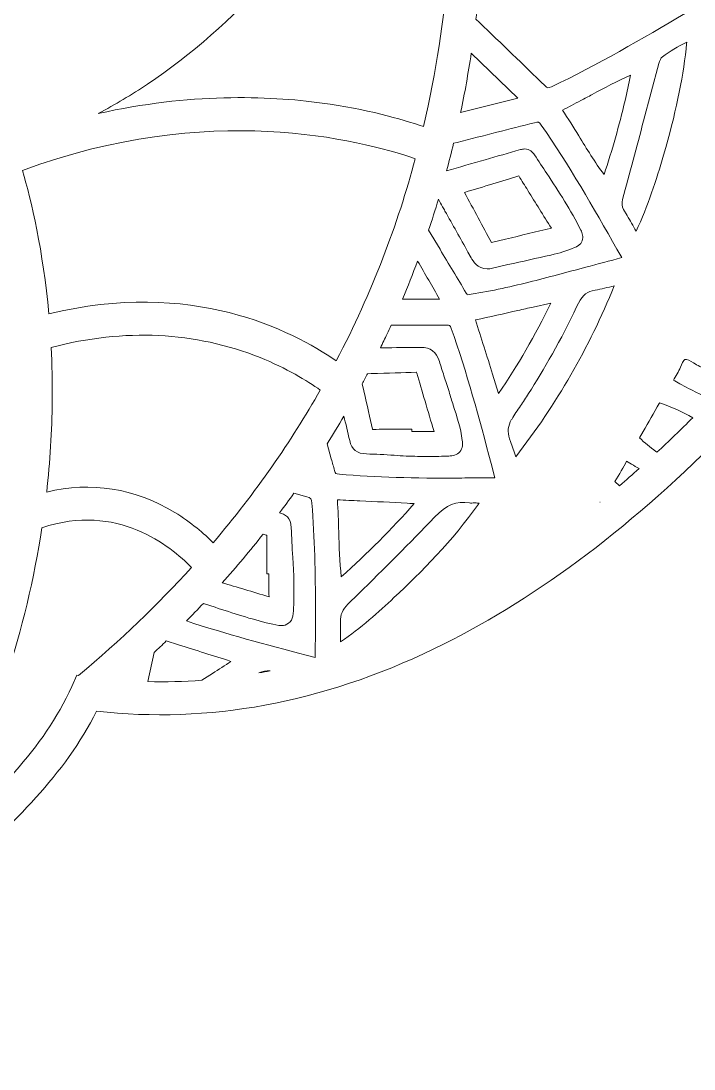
# Model space of a CAD drawing. Extents: x 126 to 8914, y -5970 to -48.
# Drawn here: x 1600 to 1923, y -5970 to -5467 of the extents above; entities that cross this region are included whole.
import ezdxf

# ---------------------------------------------------------------- set-up
doc = ezdxf.new("R2010")
doc.units = 0
doc.header["$MEASUREMENT"] = 0
doc.layers.add('Layer 1', color=7, linetype='Continuous')

# ---------------------------------------------------------------- blocks, each defined once
blk = doc.blocks.new('block 5')
at = {"layer": 'Layer 1', "lineweight": 0}
for points, knots in [([(2818.21, -4035.29), (2764.98, -4085.04), (2703.32, -4112.86), (2639.92, -4115.7), (2556.38, -4119.43), (2474.39, -4091.01), (2412.29, -4065.84), (2390.15, -4056.87), (2367.8, -4047.16), (2346.17, -4037.79), (2337.96, -4034.23), (2329.71, -4030.65), (2321.4, -4027.09), (2370.2, -4027.99), (2425.96, -4026.76), (2512.78, -3944.21), (2568.47, -3891.26), (2641.86, -3817.66), (2625.5, -3731.42), (2622.21, -3714.04), (2610.78, -3672.65), (2559.78, -3632.09), (2565.05, -3641.92), (2601.55, -3712.43), (2569.23, -3767.25), (2553.89, -3793.27), (2526.47, -3811.29), (2469.72, -3823.54), (2455.32, -3826.64), (2439.55, -3829), (2422.5, -3830.6), (2491.63, -3754.35), (2533.44, -3654.19), (2546.8, -3532.56), (2561.6, -3397.97), (2537.78, -3271.79), (2515.19, -3189.65), (2510.53, -3172.76), (2505.39, -3155.8), (2499.9, -3139.21), (2495.8, -3126.87), (2490.71, -3117.41), (2484.71, -3110.84), (2484.71, -3110.84), (2488.77, -3108.46), (2488.77, -3108.46), (2487.91, -3106.99), (2467.22, -3072.31), (2420.27, -3069.9), (2389.9, -3068.35), (2355.8, -3080.81), (2318.9, -3106.96), (2293.41, -3125.04), (2266.47, -3149.76), (2238.33, -3180.89), (2186.61, -3211.53), (2146.15, -3238.95), (2111.02, -3267.11), (2058.71, -3309.06), (2001.06, -3349.19), (1934.05, -3358.54), (1877.14, -3366.49), (1825.98, -3348.74), (1771.81, -3329.95), (1743.84, -3320.25), (1714.92, -3310.21), (1685.21, -3304.09), (1598.29, -3286.15), (1534.59, -3301.57), (1500, -3348.62), (1465.41, -3301.57), (1401.71, -3286.17), (1314.79, -3304.09), (1285.08, -3310.21), (1256.16, -3320.25), (1228.19, -3329.95), (1174.02, -3348.74), (1122.86, -3366.49), (1065.95, -3358.54), (998.94, -3349.19), (941.29, -3309.06), (888.98, -3267.11), (853.85, -3238.95), (813.4, -3211.53), (761.67, -3180.89), (733.53, -3149.76), (706.59, -3125.04), (681.1, -3106.96), (644.2, -3080.81), (610.1, -3068.34), (579.73, -3069.9), (532.78, -3072.31), (512.09, -3106.99), (511.23, -3108.46), (511.23, -3108.46), (515.29, -3110.84), (515.29, -3110.84), (509.29, -3117.41), (504.2, -3126.87), (500.12, -3139.21), (494.6, -3155.81), (489.45, -3172.78), (484.81, -3189.65), (462.22, -3271.79), (438.4, -3397.97), (453.2, -3532.56), (466.56, -3654.19), (508.37, -3754.35), (577.5, -3830.6), (560.45, -3829), (544.68, -3826.64), (530.28, -3823.54), (473.53, -3811.29), (446.11, -3793.27), (430.77, -3767.25), (398.45, -3712.43), (434.95, -3641.92), (440.22, -3632.09), (389.22, -3672.65), (377.79, -3714.04), (374.5, -3731.42), (358.14, -3817.66), (431.53, -3891.26), (487.22, -3944.21), (574.04, -4026.76), (629.8, -4027.99), (678.6, -4027.09), (670.29, -4030.65), (662.04, -4034.23), (653.83, -4037.79), (632.2, -4047.16), (609.85, -4056.87), (587.71, -4065.84), (525.61, -4091.01), (443.59, -4119.44), (360.08, -4115.7), (296.68, -4112.86), (235.02, -4085.04), (181.79, -4035.29), (181.79, -4035.29), (125.56, -3982.7), (125.56, -3982.7), (125.56, -3982.7), (169.91, -4045.63), (169.91, -4045.63), (219.46, -4115.9), (304.09, -4175.64), (385.53, -4197.81), (420.7, -4207.39), (457.65, -4212.84), (496.23, -4214.15), (485.34, -4225.21), (469.98, -4241.91), (452.74, -4264.03), (422.4, -4302.95), (380.42, -4366.57), (352.73, -4448.62), (321.59, -4540.91), (314.53, -4637.18), (331.76, -4734.74), (353.22, -4856.34), (412.66, -4980.18), (508.45, -5102.83), (508.45, -5102.83), (517.04, -5113.81), (517.04, -5113.81), (517.04, -5113.81), (522.08, -5100.8), (522.08, -5100.8), (522.28, -5100.26), (543.72, -5046.12), (606.97, -4986), (618.24, -4975.3), (631.32, -4963.97), (646.37, -4952.46), (644.61, -4982.41), (643.28, -5045.33), (654.68, -5125.3), (663.93, -5190.25), (679.74, -5252.83), (701.65, -5311.3), (729.05, -5384.39), (766.12, -5451.24), (811.85, -5510), (813.74, -5512.77), (839.32, -5550.81), (859.18, -5606.87), (878.01, -5659.98), (895.42, -5740.7), (871.56, -5823.61), (871.56, -5823.61), (865.31, -5845.39), (865.31, -5845.39), (865.31, -5845.39), (883.77, -5832.24), (883.77, -5832.24), (885.33, -5831.13), (922.61, -5804.27), (953.85, -5755.29), (978.49, -5716.64), (1002.96, -5657.53), (992.58, -5583.6), (993.17, -5584.35), (993.72, -5585.04), (994.23, -5585.72), (1015.9, -5614.87), (1039.45, -5642.28), (1064.19, -5667.18), (1108.9, -5712.2), (1155.06, -5746.33), (1201.41, -5768.67), (1255.37, -5794.66), (1309.82, -5804.7), (1363.33, -5798.49), (1378.55, -5829.06), (1404.02, -5852.77), (1428.69, -5875.76), (1454.89, -5900.15), (1479.63, -5923.18), (1492.73, -5953.46), (1492.73, -5953.46), (1500, -5970.23), (1500, -5970.23), (1500, -5970.23), (1507.27, -5953.46), (1507.27, -5953.46), (1520.37, -5923.18), (1545.11, -5900.15), (1571.31, -5875.76), (1595.98, -5852.77), (1621.45, -5829.06), (1636.67, -5798.49), (1690.18, -5804.7), (1744.63, -5794.66), (1798.59, -5768.67), (1844.94, -5746.33), (1891.12, -5712.2), (1935.81, -5667.18), (1960.55, -5642.28), (1984.1, -5614.88), (2005.77, -5585.74), (2006.28, -5585.06), (2006.83, -5584.35), (2007.42, -5583.6), (1997.04, -5657.53), (2021.51, -5716.64), (2046.15, -5755.29), (2077.39, -5804.27), (2114.67, -5831.13), (2116.23, -5832.24), (2116.23, -5832.24), (2134.69, -5845.39), (2134.69, -5845.39), (2134.69, -5845.39), (2128.44, -5823.61), (2128.44, -5823.61), (2104.58, -5740.7), (2121.99, -5659.98), (2140.82, -5606.87), (2160.7, -5550.77), (2186.28, -5512.73), (2188.15, -5510), (2233.88, -5451.24), (2270.95, -5384.39), (2298.34, -5311.3), (2320.26, -5252.83), (2336.07, -5190.25), (2345.32, -5125.3), (2356.72, -5045.33), (2355.39, -4982.41), (2353.63, -4952.46), (2368.68, -4963.97), (2381.76, -4975.3), (2393.03, -4986), (2456.28, -5046.12), (2477.72, -5100.26), (2477.92, -5100.8), (2477.92, -5100.8), (2482.94, -5113.84), (2482.94, -5113.84), (2482.94, -5113.84), (2491.55, -5102.83), (2491.55, -5102.83), (2587.34, -4980.18), (2646.78, -4856.34), (2668.24, -4734.74), (2685.47, -4637.18), (2678.41, -4540.91), (2647.27, -4448.62), (2619.58, -4366.57), (2577.6, -4302.95), (2547.26, -4264.03), (2530.02, -4241.91), (2514.66, -4225.21), (2503.77, -4214.15), (2542.35, -4212.84), (2579.3, -4207.39), (2614.47, -4197.81), (2695.91, -4175.64), (2780.54, -4115.9), (2830.09, -4045.63), (2830.09, -4045.63), (2874.44, -3982.7), (2874.44, -3982.7), (2874.44, -3982.7), (2818.21, -4035.29), (2818.21, -4035.29)], [0, 0, 0, 0, 1, 1, 1, 2, 2, 2, 3, 3, 3, 4, 4, 4, 5, 5, 5, 6, 6, 6, 7, 7, 7, 8, 8, 8, 9, 9, 9, 10, 10, 10, 11, 11, 11, 12, 12, 12, 13, 13, 13, 14, 14, 14, 15, 15, 15, 16, 16, 16, 17, 17, 17, 18, 18, 18, 19, 19, 19, 20, 20, 20, 21, 21, 21, 22, 22, 22, 23, 23, 23, 24, 24, 24, 25, 25, 25, 26, 26, 26, 27, 27, 27, 28, 28, 28, 29, 29, 29, 30, 30, 30, 31, 31, 31, 32, 32, 32, 33, 33, 33, 34, 34, 34, 35, 35, 35, 36, 36, 36, 37, 37, 37, 38, 38, 38, 39, 39, 39, 40, 40, 40, 41, 41, 41, 42, 42, 42, 43, 43, 43, 44, 44, 44, 45, 45, 45, 46, 46, 46, 47, 47, 47, 48, 48, 48, 49, 49, 49, 50, 50, 50, 51, 51, 51, 52, 52, 52, 53, 53, 53, 54, 54, 54, 55, 55, 55, 56, 56, 56, 57, 57, 57, 58, 58, 58, 59, 59, 59, 60, 60, 60, 61, 61, 61, 62, 62, 62, 63, 63, 63, 64, 64, 64, 65, 65, 65, 66, 66, 66, 67, 67, 67, 68, 68, 68, 69, 69, 69, 70, 70, 70, 71, 71, 71, 72, 72, 72, 73, 73, 73, 74, 74, 74, 75, 75, 75, 76, 76, 76, 77, 77, 77, 78, 78, 78, 79, 79, 79, 80, 80, 80, 81, 81, 81, 82, 82, 82, 83, 83, 83, 84, 84, 84, 85, 85, 85, 86, 86, 86, 87, 87, 87, 88, 88, 88, 89, 89, 89, 90, 90, 90, 91, 91, 91, 92, 92, 92, 93, 93, 93, 94, 94, 94, 95, 95, 95, 96, 96, 96, 97, 97, 97, 98, 98, 98, 99, 99, 99, 100, 100, 100, 101, 101, 101, 102, 102, 102, 102]), ([(1919.37, -5463.66), (1898.62, -5475.9), (1877.16, -5488.55), (1855.01, -5498.95), (1853.33, -5499.74), (1853.13, -5499.71), (1851.85, -5498.44), (1841.43, -5488.29), (1831.06, -5478.32), (1820.47, -5468.14), (1820.47, -5468.14), (1818.79, -5466.53), (1818.79, -5466.53), (1819.68, -5459.1), (1820.42, -5451.65), (1821.01, -5444.13), (1821.26, -5440.96), (1821.47, -5437.81), (1821.66, -5434.69), (1821.66, -5434.69), (1823.4, -5433.73), (1823.4, -5433.73), (1837.66, -5425.83), (1850.53, -5418.69), (1863.48, -5411.38), (1864.92, -5410.57), (1865.13, -5410.52), (1866.61, -5411.77), (1884.09, -5426.57), (1900.49, -5443.15), (1916.37, -5459.17), (1916.37, -5459.17), (1920.28, -5463.12), (1920.28, -5463.12), (1920.28, -5463.12), (1919.37, -5463.66), (1919.37, -5463.66)], [0, 0, 0, 0, 1, 1, 1, 2, 2, 2, 3, 3, 3, 4, 4, 4, 5, 5, 5, 6, 6, 6, 7, 7, 7, 8, 8, 8, 9, 9, 9, 10, 10, 10, 11, 11, 11, 12, 12, 12, 12]), ([(1719.08, -5446.63), (1719.08, -5446.63), (1719.32, -5447.26), (1719.32, -5447.26), (1757.17, -5432.75), (1790.41, -5439.19), (1805.18, -5443.54), (1803.38, -5466.26), (1799.83, -5491.43), (1793.56, -5518.08), (1782.72, -5514.37), (1766.13, -5509.7), (1744.93, -5506.8), (1718.61, -5503.21), (1681.15, -5502), (1637.42, -5511.83), (1645.54, -5507.49), (1653.44, -5502.81), (1661.08, -5497.71), (1682.34, -5483.54), (1701.72, -5466.43), (1719.08, -5446.63)], [0, 0, 0, 0, 1, 1, 1, 2, 2, 2, 3, 3, 3, 4, 4, 4, 5, 5, 5, 6, 6, 6, 7, 7, 7, 7]), ([(1889.14, -5553.04), (1892.53, -5540.45), (1895.9, -5527.85), (1899.27, -5515.27), (1899.27, -5515.27), (1906.6, -5487.87), (1906.6, -5487.87), (1907.03, -5486.3), (1907.46, -5485.21), (1908.26, -5484.61), (1911.86, -5481.98), (1915.65, -5479.78), (1919.98, -5477.5), (1919.91, -5478.61), (1919.79, -5479.68), (1919.68, -5480.81), (1917.97, -5495.99), (1914.52, -5512.17), (1908.85, -5531.73), (1905.4, -5543.62), (1901.41, -5556.23), (1895.63, -5568.25), (1894.22, -5565.72), (1892.77, -5563.2), (1891.36, -5560.75), (1891.36, -5560.75), (1889.65, -5557.8), (1889.65, -5557.8), (1888.81, -5556.31), (1888.65, -5554.86), (1889.14, -5553.04)], [0, 0, 0, 0, 1, 1, 1, 2, 2, 2, 3, 3, 3, 4, 4, 4, 5, 5, 5, 6, 6, 6, 7, 7, 7, 8, 8, 8, 9, 9, 9, 10, 10, 10, 10]), ([(1816.53, -5482.88), (1816.53, -5482.88), (1838.85, -5504.46), (1838.85, -5504.46), (1838.85, -5504.46), (1811.42, -5511.31), (1811.42, -5511.31), (1813.38, -5501.94), (1815.07, -5492.44), (1816.53, -5482.88)], [0, 0, 0, 0, 1, 1, 1, 2, 2, 2, 3, 3, 3, 3]), ([(1880.28, -5541.07), (1875.84, -5535.15), (1871.92, -5528.74), (1868.09, -5522.53), (1865.59, -5518.45), (1862.99, -5514.25), (1860.27, -5510.17), (1863.26, -5508.67), (1866.2, -5507.13), (1869.05, -5505.63), (1870.9, -5504.65), (1872.74, -5503.66), (1874.59, -5502.67), (1880.45, -5499.52), (1886.48, -5496.29), (1893.03, -5493.47), (1892.2, -5497.57), (1891.31, -5501.61), (1890.36, -5505.63), (1887.53, -5517.67), (1884.19, -5529.4), (1880.28, -5541.07)], [0, 0, 0, 0, 1, 1, 1, 2, 2, 2, 3, 3, 3, 4, 4, 4, 5, 5, 5, 6, 6, 6, 7, 7, 7, 7]), ([(1751.72, -5630.46), (1730.27, -5615.63), (1682.04, -5591.14), (1613.7, -5607.98), (1610.97, -5577.56), (1605.41, -5553.91), (1601.07, -5539.08), (1690.45, -5506.05), (1762.69, -5524.21), (1789.65, -5533.55), (1781.28, -5564.61), (1769.1, -5597.38), (1751.72, -5630.46)], [0, 0, 0, 0, 1, 1, 1, 2, 2, 2, 3, 3, 3, 4, 4, 4, 4]), ([(1796.01, -5567.82), (1797.68, -5562.9), (1799.24, -5557.94), (1800.75, -5552.96), (1801.4, -5554.18), (1802.06, -5555.35), (1802.73, -5556.5), (1803.12, -5557.2), (1803.5, -5557.88), (1803.9, -5558.58), (1807.57, -5565.16), (1811.26, -5571.73), (1814.95, -5578.3), (1814.95, -5578.3), (1816.48, -5581.04), (1816.48, -5581.04), (1817.32, -5582.53), (1819.46, -5586.36), (1824.22, -5586.36), (1824.49, -5586.36), (1824.79, -5586.34), (1825.08, -5586.31), (1825.08, -5586.31), (1825.49, -5586.25), (1825.49, -5586.25), (1825.49, -5586.25), (1834.15, -5584.3), (1834.15, -5584.3), (1841.02, -5582.77), (1847.9, -5581.23), (1854.77, -5579.71), (1858.72, -5578.82), (1862.42, -5577.67), (1866.06, -5576.16), (1867.31, -5575.66), (1869.05, -5574.76), (1869.76, -5572.86), (1870.48, -5570.96), (1869.8, -5569.15), (1869.13, -5567.79), (1864.4, -5558.2), (1858.49, -5549.25), (1852.78, -5540.6), (1850.8, -5537.62), (1848.84, -5534.63), (1846.91, -5531.62), (1846.04, -5530.26), (1844.56, -5528.83), (1842.16, -5528.83), (1841.52, -5528.83), (1840.84, -5528.93), (1840.08, -5529.15), (1834.43, -5530.78), (1828.78, -5532.39), (1823.15, -5534.01), (1816.97, -5535.78), (1810.82, -5537.54), (1804.66, -5539.31), (1805.84, -5534.93), (1806.98, -5530.5), (1808.06, -5526.06), (1808.06, -5526.06), (1809.68, -5525.65), (1809.68, -5525.65), (1822.89, -5522.33), (1835.05, -5519.24), (1846.83, -5516.22), (1848.77, -5515.71), (1849.06, -5515.81), (1850.15, -5517.37), (1863.45, -5536.45), (1875.15, -5557.03), (1886.43, -5576.94), (1886.43, -5576.94), (1888.73, -5580.96), (1888.73, -5580.96), (1882.98, -5582.46), (1877.24, -5584.02), (1871.49, -5585.55), (1862.55, -5587.94), (1853.32, -5590.43), (1844.2, -5592.72), (1834.48, -5595.18), (1824.52, -5597.25), (1814.61, -5598.85), (1814.6, -5598.83), (1814.6, -5598.83), (1814.6, -5598.82), (1814.44, -5598.52), (1814.28, -5598.23), (1814.12, -5597.96), (1809.91, -5590.96), (1805.7, -5583.97), (1801.51, -5576.96), (1801.51, -5576.96), (1796.01, -5567.82), (1796.01, -5567.82)], [0, 0, 0, 0, 1, 1, 1, 2, 2, 2, 3, 3, 3, 4, 4, 4, 5, 5, 5, 6, 6, 6, 7, 7, 7, 8, 8, 8, 9, 9, 9, 10, 10, 10, 11, 11, 11, 12, 12, 12, 13, 13, 13, 14, 14, 14, 15, 15, 15, 16, 16, 16, 17, 17, 17, 18, 18, 18, 19, 19, 19, 20, 20, 20, 21, 21, 21, 22, 22, 22, 23, 23, 23, 24, 24, 24, 25, 25, 25, 26, 26, 26, 27, 27, 27, 28, 28, 28, 29, 29, 29, 30, 30, 30, 31, 31, 31, 32, 32, 32, 32]), ([(1813.21, -5549.65), (1822.78, -5546.82), (1831.36, -5544.24), (1839.36, -5541.77), (1840.76, -5544.05), (1842.21, -5546.39), (1843.66, -5548.73), (1847.35, -5554.67), (1851.17, -5560.78), (1855, -5566.82), (1847.68, -5568.55), (1840.37, -5570.29), (1832.99, -5572.05), (1832.99, -5572.05), (1826.19, -5573.68), (1826.19, -5573.68), (1822.07, -5566), (1817.67, -5557.82), (1813.21, -5549.65)], [0, 0, 0, 0, 1, 1, 1, 2, 2, 2, 3, 3, 3, 4, 4, 4, 5, 5, 5, 6, 6, 6, 6]), ([(1790.76, -5582.59), (1794.32, -5588.73), (1797.85, -5594.8), (1801.33, -5600.83), (1801.33, -5600.83), (1783.51, -5600.83), (1783.51, -5600.83), (1786.04, -5594.8), (1788.46, -5588.72), (1790.76, -5582.59)], [0, 0, 0, 0, 1, 1, 1, 2, 2, 2, 3, 3, 3, 3]), ([(1885.17, -5594.56), (1873.06, -5624.32), (1857.51, -5651.24), (1837.85, -5676.52), (1837.08, -5673.98), (1836.3, -5671.54), (1835.32, -5669.15), (1833.93, -5665.7), (1833.89, -5662.67), (1835.26, -5659.78), (1835.45, -5659.35), (1835.67, -5658.94), (1835.92, -5658.53), (1837.23, -5656.37), (1838.71, -5654.2), (1840.13, -5652.1), (1841.43, -5650.18), (1842.78, -5648.19), (1844.04, -5646.16), (1850.97, -5635.03), (1859.87, -5620.25), (1867.11, -5604.55), (1869.31, -5599.73), (1871.47, -5597.52), (1874.58, -5596.85), (1874.58, -5596.85), (1876.03, -5596.55), (1876.03, -5596.55), (1878.98, -5595.94), (1881.97, -5595.3), (1885.17, -5594.56)], [0, 0, 0, 0, 1, 1, 1, 2, 2, 2, 3, 3, 3, 4, 4, 4, 5, 5, 5, 6, 6, 6, 7, 7, 7, 8, 8, 8, 9, 9, 9, 10, 10, 10, 10]), ([(1818.49, -5610.77), (1825.33, -5609.37), (1832.25, -5607.81), (1838.94, -5606.3), (1841.4, -5605.75), (1843.85, -5605.2), (1846.31, -5604.66), (1846.31, -5604.66), (1854.71, -5602.77), (1854.71, -5602.77), (1847.19, -5618.27), (1838.77, -5632.83), (1829.65, -5646.08), (1829.65, -5646.08), (1826.77, -5636.9), (1826.77, -5636.9), (1824.03, -5628.18), (1821.29, -5619.47), (1818.48, -5610.77), (1818.48, -5610.77), (1818.49, -5610.77), (1818.49, -5610.77)], [0, 0, 0, 0, 1, 1, 1, 2, 2, 2, 3, 3, 3, 4, 4, 4, 5, 5, 5, 6, 6, 6, 7, 7, 7, 7]), ([(1692.62, -5717.74), (1688.31, -5713.44), (1682.09, -5708.01), (1674.14, -5703.18), (1654.99, -5691.55), (1633.9, -5688.24), (1612.69, -5693.41), (1614.32, -5678.82), (1615.24, -5664.19), (1615.37, -5649.57), (1615.45, -5640.67), (1615.24, -5632.17), (1614.83, -5624.05), (1650.14, -5614.82), (1683.86, -5616.42), (1715.11, -5628.91), (1727.82, -5633.99), (1737.59, -5639.96), (1744.05, -5644.52), (1730.07, -5669.04), (1713.11, -5693.64), (1692.62, -5717.74)], [0, 0, 0, 0, 1, 1, 1, 2, 2, 2, 3, 3, 3, 4, 4, 4, 5, 5, 5, 6, 6, 6, 7, 7, 7, 7]), ([(1750.92, -5683.09), (1750.39, -5681.23), (1749.86, -5679.37), (1749.33, -5677.51), (1749.33, -5677.51), (1747.31, -5670.27), (1747.31, -5670.27), (1750.06, -5665.89), (1752.74, -5661.47), (1755.35, -5657.02), (1756.25, -5660.65), (1757.22, -5664.65), (1758.15, -5668.7), (1759.15, -5673.04), (1761.63, -5675.02), (1766.19, -5675.12), (1770.61, -5675.21), (1775.12, -5675.51), (1779.49, -5675.78), (1781.39, -5675.91), (1783.29, -5676.02), (1785.19, -5676.13), (1788.97, -5676.27), (1792.56, -5676.35), (1796.05, -5676.35), (1799.39, -5676.35), (1802.63, -5676.29), (1805.8, -5676.14), (1807.51, -5676.08), (1809.64, -5675.78), (1811.07, -5674.07), (1812.52, -5672.36), (1812.43, -5670.14), (1812.22, -5668.64), (1811.45, -5662.74), (1809.64, -5657.18), (1807.89, -5651.8), (1807.19, -5649.66), (1806.46, -5647.43), (1805.83, -5645.24), (1805.07, -5642.66), (1804.23, -5640.12), (1803.41, -5637.63), (1802.66, -5635.37), (1801.89, -5633.02), (1801.21, -5630.73), (1799.88, -5626.23), (1796.9, -5623.99), (1792.34, -5623.99), (1792.34, -5623.99), (1792.2, -5623.99), (1792.2, -5623.99), (1786.04, -5624.1), (1779.88, -5624.14), (1773.73, -5624.21), (1773.73, -5624.21), (1772.9, -5624.21), (1772.9, -5624.21), (1773.98, -5622.01), (1775.07, -5619.81), (1776.12, -5617.57), (1776.77, -5616.18), (1777.38, -5614.77), (1778.02, -5613.38), (1778.02, -5613.38), (1779.44, -5613.38), (1779.44, -5613.38), (1788.46, -5613.4), (1796.62, -5613.4), (1804.89, -5613.3), (1806.15, -5613.28), (1806.29, -5613.28), (1806.86, -5614.87), (1814.5, -5636.05), (1820.36, -5658.24), (1826.01, -5679.67), (1826.01, -5679.67), (1827.82, -5686.53), (1827.82, -5686.53), (1823.94, -5686.51), (1820.04, -5686.58), (1816.15, -5686.62), (1814.33, -5686.64), (1812.51, -5686.67), (1810.67, -5686.69), (1789.38, -5686.88), (1770.59, -5686.29), (1753.18, -5684.87), (1751.5, -5684.74), (1751.33, -5684.6), (1750.92, -5683.09)], [0, 0, 0, 0, 1, 1, 1, 2, 2, 2, 3, 3, 3, 4, 4, 4, 5, 5, 5, 6, 6, 6, 7, 7, 7, 8, 8, 8, 9, 9, 9, 10, 10, 10, 11, 11, 11, 12, 12, 12, 13, 13, 13, 14, 14, 14, 15, 15, 15, 16, 16, 16, 17, 17, 17, 18, 18, 18, 19, 19, 19, 20, 20, 20, 21, 21, 21, 22, 22, 22, 23, 23, 23, 24, 24, 24, 25, 25, 25, 26, 26, 26, 27, 27, 27, 28, 28, 28, 29, 29, 29, 30, 30, 30, 30]), ([(1931.39, -5649.06), (1931.39, -5649.06), (1930.53, -5648.62), (1930.53, -5648.62), (1928.71, -5647.65), (1926.86, -5646.73), (1925.01, -5645.81), (1922.24, -5644.44), (1919.37, -5643), (1916.65, -5641.48), (1915.54, -5640.86), (1914.33, -5640.2), (1913.66, -5639.74), (1914.01, -5638.98), (1914.75, -5637.73), (1915.37, -5636.68), (1915.99, -5635.64), (1916.48, -5634.51), (1916.94, -5633.44), (1917.54, -5632.07), (1918.43, -5630.02), (1919.12, -5629.76), (1919.91, -5629.46), (1921.83, -5630.62), (1923.22, -5631.46), (1924.2, -5632.04), (1925.23, -5632.66), (1926.32, -5633.14), (1931.39, -5635.4), (1935.79, -5637.73), (1939.78, -5640.23), (1936.99, -5643.2), (1934.19, -5646.15), (1931.39, -5649.06)], [0, 0, 0, 0, 1, 1, 1, 2, 2, 2, 3, 3, 3, 4, 4, 4, 5, 5, 5, 6, 6, 6, 7, 7, 7, 8, 8, 8, 9, 9, 9, 10, 10, 10, 11, 11, 11, 11]), ([(1780.45, -5663.32), (1776.8, -5663.31), (1773.16, -5663.29), (1769.5, -5663.35), (1769.34, -5663.35), (1769.23, -5663.35), (1769.14, -5663.34), (1769.12, -5663.29), (1769.1, -5663.24), (1769.1, -5663.18), (1767.92, -5657.86), (1766.57, -5652.05), (1764.89, -5644.93), (1764.89, -5644.93), (1764.09, -5641.54), (1764.09, -5641.54), (1764.96, -5639.91), (1765.8, -5638.26), (1766.67, -5636.62), (1766.67, -5636.62), (1768.39, -5636.57), (1768.39, -5636.57), (1776.88, -5636.36), (1783.75, -5636.17), (1790, -5635.94), (1790.09, -5635.92), (1790.17, -5635.92), (1790.24, -5635.94), (1790.27, -5636.03), (1790.32, -5636.14), (1790.36, -5636.32), (1792.82, -5644.79), (1795.67, -5654.6), (1798.69, -5664.35), (1795.46, -5664.29), (1792.2, -5664.32), (1789.05, -5664.32), (1788.67, -5664.32), (1788.29, -5664.34), (1787.91, -5664.34), (1787.91, -5664.34), (1787.91, -5663.32), (1787.91, -5663.32), (1787.91, -5663.32), (1780.45, -5663.32), (1780.45, -5663.32)], [0, 0, 0, 0, 1, 1, 1, 2, 2, 2, 3, 3, 3, 4, 4, 4, 5, 5, 5, 6, 6, 6, 7, 7, 7, 8, 8, 8, 9, 9, 9, 10, 10, 10, 11, 11, 11, 12, 12, 12, 13, 13, 13, 14, 14, 14, 15, 15, 15, 15]), ([(1905.68, -5674.31), (1905.68, -5674.31), (1905.18, -5673.93), (1905.18, -5673.93), (1902.37, -5671.9), (1899.7, -5669.7), (1897.23, -5667.41), (1897.23, -5667.41), (1899.03, -5664.34), (1899.03, -5664.34), (1901.6, -5659.97), (1904.26, -5655.44), (1906.73, -5650.88), (1906.79, -5650.77), (1906.85, -5650.67), (1906.9, -5650.6), (1907, -5650.63), (1907.12, -5650.66), (1907.3, -5650.72), (1912.55, -5652.54), (1917.78, -5654.9), (1922.86, -5657.73), (1917.14, -5663.45), (1911.41, -5668.97), (1905.68, -5674.31)], [0, 0, 0, 0, 1, 1, 1, 2, 2, 2, 3, 3, 3, 4, 4, 4, 5, 5, 5, 6, 6, 6, 7, 7, 7, 8, 8, 8, 8]), ([(1887.73, -5690.37), (1887.73, -5690.37), (1886.7, -5689.54), (1886.7, -5689.54), (1886.37, -5689.27), (1886.04, -5688.98), (1885.71, -5688.7), (1885.58, -5688.59), (1885.47, -5688.49), (1885.39, -5688.41), (1885.39, -5688.41), (1885.39, -5688.41), (1885.39, -5688.4), (1887.62, -5684.96), (1889.6, -5681.37), (1891.1, -5678.58), (1891.1, -5678.58), (1893.46, -5680.01), (1893.46, -5680.01), (1894.66, -5680.73), (1895.87, -5681.45), (1897.07, -5682.18), (1893.95, -5684.96), (1890.85, -5687.7), (1887.73, -5690.37)], [0, 0, 0, 0, 1, 1, 1, 2, 2, 2, 3, 3, 3, 4, 4, 4, 5, 5, 5, 6, 6, 6, 7, 7, 7, 8, 8, 8, 8]), ([(1741.58, -5772.77), (1741.58, -5772.77), (1737.19, -5771.63), (1737.19, -5771.63), (1718.26, -5766.66), (1698.69, -5761.51), (1679.82, -5755.24), (1682.55, -5752.46), (1685.24, -5749.67), (1687.9, -5746.84), (1687.9, -5746.84), (1693.49, -5748.68), (1693.49, -5748.68), (1701.97, -5751.49), (1710.77, -5754.39), (1719.7, -5756.5), (1721.88, -5757.02), (1723.75, -5757.46), (1725.35, -5757.46), (1726.66, -5757.46), (1727.82, -5757.16), (1728.83, -5756.37), (1731.08, -5754.64), (1731.16, -5751.78), (1731.27, -5747.44), (1731.38, -5743.17), (1731.35, -5738.89), (1731.32, -5735.77), (1731.32, -5734.67), (1731.3, -5733.69), (1731.3, -5732.89), (1731.3, -5732.89), (1731.3, -5732.72), (1731.3, -5732.72), (1731.14, -5729.87), (1730.99, -5727.29), (1730.84, -5724.88), (1730.51, -5719.6), (1730.24, -5715.04), (1730.13, -5710.61), (1730.02, -5705.6), (1727.03, -5704.02), (1724.53, -5703.32), (1726.85, -5700.24), (1729.15, -5697.12), (1731.4, -5693.97), (1731.4, -5693.97), (1737.54, -5695.69), (1737.54, -5695.69), (1739.53, -5696.25), (1739.82, -5696.58), (1739.98, -5698.7), (1741.35, -5715.61), (1741.73, -5732.26), (1741.73, -5749.67), (1741.73, -5757.21), (1741.67, -5764.87), (1741.58, -5772.77)], [0, 0, 0, 0, 1, 1, 1, 2, 2, 2, 3, 3, 3, 4, 4, 4, 5, 5, 5, 6, 6, 6, 7, 7, 7, 8, 8, 8, 9, 9, 9, 10, 10, 10, 11, 11, 11, 12, 12, 12, 13, 13, 13, 14, 14, 14, 15, 15, 15, 16, 16, 16, 17, 17, 17, 18, 18, 18, 19, 19, 19, 19]), ([(1628.01, -5781.38), (1628.01, -5781.38), (1627.16, -5781.25), (1627.16, -5781.25), (1627.16, -5781.25), (1624.74, -5786.68), (1624.74, -5786.68), (1611.23, -5816.93), (1586.6, -5839.89), (1560.52, -5864.17), (1558.44, -5866.1), (1556.35, -5868.05), (1554.28, -5869.99), (1570.27, -5841.69), (1583.23, -5812.66), (1592.98, -5783.12), (1600.87, -5759.2), (1606.69, -5734.95), (1610.41, -5710.53), (1646.5, -5698.4), (1672.15, -5719.22), (1682.17, -5729.63), (1666.18, -5747.27), (1648.21, -5764.6), (1628.01, -5781.38)], [0, 0, 0, 0, 1, 1, 1, 2, 2, 2, 3, 3, 3, 4, 4, 4, 5, 5, 5, 6, 6, 6, 7, 7, 7, 8, 8, 8, 8]), ([(1752.23, -5697.15), (1755.85, -5697.32), (1759.48, -5697.48), (1763.09, -5697.66), (1770.51, -5697.97), (1778.19, -5698.32), (1785.73, -5698.76), (1785.73, -5698.76), (1786.96, -5698.83), (1786.96, -5698.83), (1787.72, -5698.88), (1788.45, -5698.91), (1789.16, -5698.97), (1778.24, -5711.33), (1766.7, -5722.87), (1754.11, -5734.05), (1753.31, -5726.89), (1753.1, -5719.58), (1752.89, -5712.49), (1752.74, -5707.47), (1752.59, -5702.29), (1752.23, -5697.15)], [0, 0, 0, 0, 1, 1, 1, 2, 2, 2, 3, 3, 3, 4, 4, 4, 5, 5, 5, 6, 6, 6, 7, 7, 7, 7]), ([(1753.69, -5755.64), (1753.61, -5752.36), (1754.71, -5749.77), (1757.28, -5747.25), (1757.28, -5747.25), (1762.41, -5742.19), (1762.41, -5742.19), (1774.5, -5730.28), (1787.01, -5717.97), (1798.93, -5705.46), (1804.63, -5699.49), (1809.47, -5697.51), (1815.64, -5698.62), (1815.64, -5698.62), (1816.21, -5698.67), (1816.21, -5698.67), (1816.59, -5698.67), (1816.99, -5698.67), (1817.38, -5698.65), (1817.75, -5698.65), (1818.1, -5698.64), (1818.43, -5698.64), (1818.78, -5698.64), (1819.09, -5698.65), (1819.39, -5698.69), (1819.7, -5698.72), (1819.98, -5698.72), (1820.28, -5698.72), (1820.17, -5698.88), (1820.06, -5699.02), (1819.96, -5699.16), (1807.46, -5716.94), (1792.45, -5731.83), (1779.42, -5744.08), (1772.14, -5750.92), (1763.47, -5758.71), (1753.78, -5765.27), (1753.84, -5761.94), (1753.77, -5758.63), (1753.69, -5755.64)], [0, 0, 0, 0, 1, 1, 1, 2, 2, 2, 3, 3, 3, 4, 4, 4, 5, 5, 5, 6, 6, 6, 7, 7, 7, 8, 8, 8, 9, 9, 9, 10, 10, 10, 11, 11, 11, 12, 12, 12, 13, 13, 13, 13]), ([(1878.31, -5698.29), (1878.31, -5698.29), (1878.31, -5698.27), (1878.31, -5698.27), (1878.31, -5698.27), (1878.33, -5698.26), (1878.33, -5698.26), (1878.33, -5698.26), (1878.33, -5698.26), (1878.34, -5698.26), (1878.33, -5698.27), (1878.31, -5698.27), (1878.31, -5698.29)], [0, 0, 0, 0, 1, 1, 1, 2, 2, 2, 3, 3, 3, 4, 4, 4, 4]), ([(1718.35, -5725.18), (1718.35, -5725.18), (1718.35, -5732.72), (1718.35, -5732.72), (1718.35, -5732.72), (1719.4, -5732.72), (1719.4, -5732.72), (1719.38, -5733.1), (1719.38, -5733.49), (1719.38, -5733.89), (1719.37, -5737.09), (1719.35, -5740.4), (1719.43, -5743.69), (1711.63, -5741.24), (1703.81, -5738.94), (1696.97, -5736.96), (1703.78, -5729.35), (1710.3, -5721.56), (1716.57, -5713.64), (1716.57, -5713.64), (1718.13, -5714.06), (1718.13, -5714.06), (1718.23, -5714.09), (1718.32, -5714.1), (1718.39, -5714.12), (1718.39, -5714.12), (1718.39, -5714.31), (1718.39, -5714.31), (1718.32, -5717.95), (1718.34, -5721.62), (1718.35, -5725.18)], [0, 0, 0, 0, 1, 1, 1, 2, 2, 2, 3, 3, 3, 4, 4, 4, 5, 5, 5, 6, 6, 6, 7, 7, 7, 8, 8, 8, 9, 9, 9, 10, 10, 10, 10]), ([(1692.3, -5780.46), (1692.3, -5780.46), (1687.19, -5783.72), (1687.19, -5783.72), (1678.51, -5784.36), (1669.85, -5784.56), (1661.19, -5784.34), (1661.19, -5784.34), (1664.26, -5770.41), (1664.26, -5770.41), (1666.23, -5768.56), (1668.19, -5766.74), (1670.12, -5764.87), (1670.12, -5764.87), (1675.96, -5766.71), (1675.96, -5766.71), (1684.35, -5769.33), (1692.74, -5771.96), (1701.12, -5774.64), (1698.3, -5776.55), (1695.4, -5778.47), (1692.3, -5780.46)], [0, 0, 0, 0, 1, 1, 1, 2, 2, 2, 3, 3, 3, 4, 4, 4, 5, 5, 5, 6, 6, 6, 7, 7, 7, 7]), ([(1714.56, -5780.21), (1716.39, -5779.32), (1718.15, -5778.93), (1719.94, -5779.2), (1718.15, -5779.56), (1716.34, -5779.89), (1714.56, -5780.21)], [0, 0, 0, 0, 1, 1, 1, 2, 2, 2, 2])]:
    blk.add_open_spline(points, degree=3, knots=knots, dxfattribs=at)

msp = doc.modelspace()

# ---------------------------------------------------------------- block references
at = {"layer": 'Layer 1'}
msp.add_blockref('block 5', (0, 0), dxfattribs=at)

doc.saveas('drawing.dxf')
